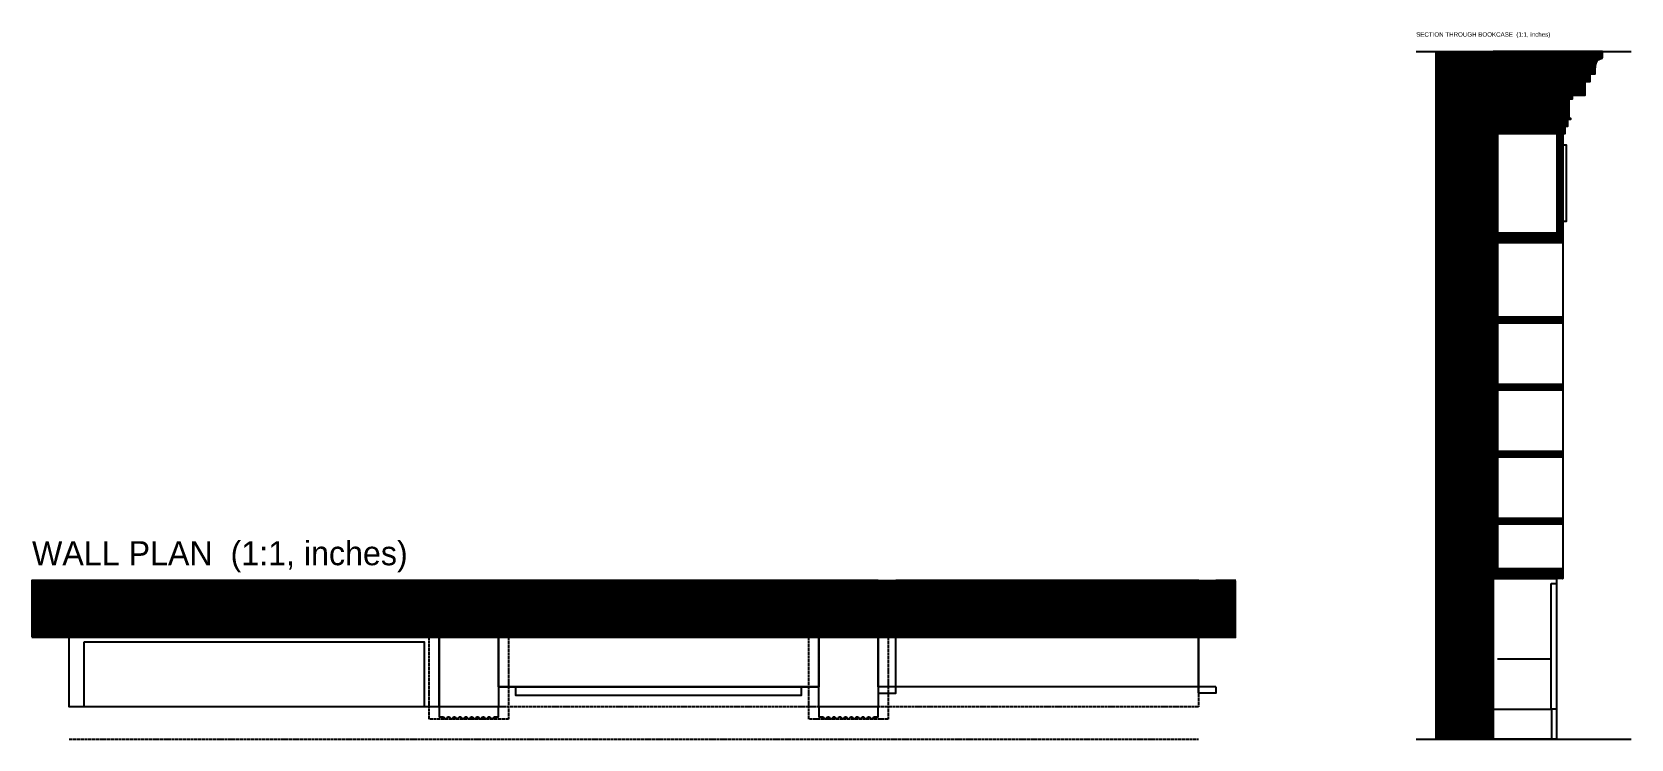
# Model space of a CAD drawing. Header units: inches. Extents: x 0 to 473, y -9 to 115.
# Drawn here: x 219.5 to 473, y 0 to 112.1 of the extents above; entities that cross this region are included whole.
import ezdxf

# ---------------------------------------------------------------- set-up
doc = ezdxf.new("R2010")
doc.units = ezdxf.units.IN
doc.header["$MEASUREMENT"] = 0
doc.linetypes.add('DASHED', pattern=[0.6, 0.5, -0.1])
for name, color, linetype in [('Section through bookcase', 7, 'Continuous'), ('Section through bookcase hatch', 8, 'Continuous'), ('Wall plan', 7, 'Continuous'), ('Wall plan hatch', 8, 'Continuous')]:
    doc.layers.add(name, color=color, linetype=linetype)

msp = doc.modelspace()

# ---------------------------------------------------------------- hatches: boundary and pattern name
at = {"layer": 'Section through bookcase hatch'}
h = msp.add_hatch(dxfattribs=at)
h.set_pattern_fill('ANSI31', scale=0.15748031)
h.paths.add_polyline_path([(442.05, 109.02), (451.11, 109.02), (451.11, 0), (442.05, 0), (442.05, 109.02)])
h = msp.add_hatch(dxfattribs=at)
h.set_pattern_fill('ANSI31', scale=0.15748031)
h.paths.add_polyline_path([(462.13, 96.02), (462.52, 96.02), (462.52, 97.2), (462.92, 97.2), (462.92, 98.31), (463.39, 98.31), (463.39, 98.39), (463.15, 98.39), (463.15, 101.54), (463.7, 101.54), (463.7, 102.09), (465.67, 102.09), (465.67, 104.29), (466.46, 104.29), (466.46, 105.47), (467.25, 105.47), (467.25, 106.06), (467.25, 106.26), (467.26, 106.44), (467.3, 106.76), (467.36, 107.03), (467.43, 107.26), (467.52, 107.44), (467.62, 107.59), (467.73, 107.7), (467.84, 107.79), (467.95, 107.85), (468.06, 107.89), (468.24, 107.95), (468.32, 107.96), (468.38, 107.98), (468.42, 108), (468.43, 108.03), (468.43, 109.02), (451.11, 109.02), (451.11, 96.02), (462.13, 96.02)])
h = msp.add_hatch(dxfattribs=at)
h.set_pattern_fill('ANSI31', scale=0.15748031)
h.paths.add_polyline_path([(451.11, 96.02), (451.81, 96.02), (451.81, 27.01), (451.11, 27.01), (451.11, 96.02)])
h = msp.add_hatch(dxfattribs=at)
h.set_pattern_fill('ANSI31', scale=0.15748031)
h.paths.add_polyline_path([(461.26, 96.02), (462.13, 96.02), (462.13, 80.28), (461.26, 80.28), (461.26, 96.02)])
h = msp.add_hatch(dxfattribs=at)
h.set_pattern_fill('ANSI31', scale=0.15748031)
h.paths.add_polyline_path([(451.81, 80.28), (462.13, 80.28), (462.13, 78.7), (451.81, 78.7), (451.81, 80.28)])
h = msp.add_hatch(dxfattribs=at)
h.set_pattern_fill('ANSI31', scale=0.15748031)
h.paths.add_polyline_path([(451.81, 66.93), (462.13, 66.93), (462.13, 65.94), (451.81, 65.94), (451.81, 66.93)])
h = msp.add_hatch(dxfattribs=at)
h.set_pattern_fill('ANSI31', scale=0.15748031)
h.paths.add_polyline_path([(451.81, 56.3), (462.13, 56.3), (462.13, 55.31), (451.81, 55.31), (451.81, 56.3)])
h = msp.add_hatch(dxfattribs=at)
h.set_pattern_fill('ANSI31', scale=0.15748031)
h.paths.add_polyline_path([(451.81, 45.67), (462.13, 45.67), (462.13, 44.69), (451.81, 44.69), (451.81, 45.67)])
h = msp.add_hatch(dxfattribs=at)
h.set_pattern_fill('ANSI31', scale=0.15748031)
h.paths.add_polyline_path([(451.81, 35.04), (462.13, 35.04), (462.13, 34.06), (451.81, 34.06), (451.81, 35.04)])
h = msp.add_hatch(dxfattribs=at)
h.set_pattern_fill('ANSI31', scale=0.15748031)
h.paths.add_polyline_path([(451.11, 27.01), (462.13, 27.01), (462.13, 25.43), (451.11, 25.43), (451.11, 27.01)])
at = {"layer": 'Wall plan hatch'}
h = msp.add_hatch(dxfattribs=at)
h.set_pattern_fill('ANSI31', scale=0.15748031)
h.paths.add_polyline_path([(219.45, 25.2), (410.28, 25.2), (410.28, 16.14), (219.45, 16.14), (219.45, 25.2)])

# ---------------------------------------------------------------- linework, layer by layer
at = {"layer": 'Section through bookcase'}
for p, q in [((438.9, 109.02), (472.96, 109.02)), ((451.81, 12.72), (460.28, 12.72)), ((438.9, 0), (472.96, 0))]:
    msp.add_line(p, q, dxfattribs=at)
for points in [[(442.05, 109.02), (451.11, 109.02), (451.11, 0), (442.05, 0), (442.05, 109.02)], [(468.43, 108.03), (468.43, 109.02), (451.11, 109.02), (451.11, 96.02), (462.13, 96.02)], [(462.13, 96.02), (462.52, 96.02), (462.52, 97.2), (462.92, 97.2), (462.92, 98.31), (463.39, 98.31), (463.39, 98.39), (463.15, 98.39), (463.15, 101.54), (463.7, 101.54), (463.7, 102.09), (465.67, 102.09), (465.67, 104.29), (466.46, 104.29), (466.46, 105.47), (467.25, 105.47), (467.25, 106.06)], [(463.7, 102.09), (463.7, 104.29)], [(451.11, 96.02), (462.13, 96.02), (462.13, 27.01), (451.11, 27.01), (451.11, 96.02)], [(451.11, 96.02), (451.81, 96.02), (451.81, 27.01), (451.11, 27.01), (451.11, 96.02)], [(461.26, 96.02), (462.13, 96.02), (462.13, 80.28), (461.26, 80.28), (461.26, 96.02)], [(462.13, 94.25), (462.68, 94.25), (462.68, 82.05), (462.13, 82.05), (462.13, 94.25)], [(451.81, 80.28), (462.13, 80.28), (462.13, 78.7), (451.81, 78.7), (451.81, 80.28)], [(451.81, 66.93), (462.13, 66.93), (462.13, 65.94), (451.81, 65.94), (451.81, 66.93)], [(451.81, 56.3), (462.13, 56.3), (462.13, 55.31), (451.81, 55.31), (451.81, 56.3)], [(451.81, 45.67), (462.13, 45.67), (462.13, 44.69), (451.81, 44.69), (451.81, 45.67)], [(451.81, 35.04), (462.13, 35.04), (462.13, 34.06), (451.81, 34.06), (451.81, 35.04)], [(451.11, 27.01), (462.13, 27.01), (462.13, 25.43), (451.11, 25.43), (451.11, 27.01)], [(451.11, 25.43), (461.15, 25.43), (461.15, 0), (451.11, 0), (451.11, 25.43)], [(460.28, 24.65), (461.15, 24.65), (461.15, 4.72), (460.28, 4.72), (460.28, 24.65)], [(451.11, 4.72), (460.36, 4.72), (460.36, 0), (451.11, 0), (451.11, 4.72)]]:
    msp.add_lwpolyline(points, dxfattribs=at)
for points in [[(467.25, 106.06), (467.25, 108.23), (468.43, 107.83), (468.43, 108.03)], [(463.7, 104.29), (463.91, 104.29), (464.57, 104.29), (465.67, 104.29)]]:
    msp.add_open_spline(points, degree=3, dxfattribs=at)
at = {"layer": 'Wall plan'}
for p, q in [((356.38, 21.85), (404.37, 21.85)), ((356.38, 19.49), (404.37, 19.49)), ((293.43, 8.27), (344.18, 8.27)), ((353.62, 8.27), (353.62, 8.27)), ((407.13, 8.27), (404.37, 8.27))]:
    msp.add_line(p, q, dxfattribs=at)
at = {"layer": 'Wall plan', "linetype": 'DASHED'}
msp.add_line((225.36, 0), (404.37, 0), dxfattribs=at)
at = {"layer": 'Wall plan'}
for points in [[(219.45, 25.2), (353.62, 25.2)], [(356.38, 25.2), (404.37, 25.2), (404.37, 16.14), (356.38, 16.14), (356.38, 25.2)], [(407.13, 25.2), (410.28, 25.2)], [(353.62, 8.27), (353.62, 7.28), (356.38, 7.28), (356.38, 21.85)], [(407.13, 8.27), (407.13, 7.28), (404.37, 7.28), (404.37, 21.85)], [(219.45, 16.14), (410.28, 16.14)], [(225.36, 16.14), (283.98, 16.14), (283.98, 5.12), (225.36, 5.12), (225.36, 16.14)], [(227.72, 15.43), (281.62, 15.43), (281.62, 5.12), (227.72, 5.12), (227.72, 15.43)], [(283.98, 16.14), (293.43, 16.14), (293.43, 5.12), (283.98, 5.12), (283.98, 16.14)], [(293.43, 16.14), (344.18, 16.14), (344.18, 8.27), (293.43, 8.27), (293.43, 16.14)], [(344.18, 16.14), (353.62, 16.14), (353.62, 5.12), (344.18, 5.12), (344.18, 16.14)], [(353.62, 16.14), (404.37, 16.14), (404.37, 8.27), (353.62, 8.27), (353.62, 16.14)], [(296.18, 8.27), (341.42, 8.27), (341.42, 6.89), (296.18, 6.89), (296.18, 8.27)], [(283.98, 5.12), (283.98, 3.54), (284.57, 3.54), (284.71, 3.54)], [(292.7, 3.54), (293.43, 3.54), (293.43, 5.12)], [(344.18, 5.12), (344.18, 3.54), (344.77, 3.54), (344.9, 3.54)], [(352.9, 3.54), (353.62, 3.54), (353.62, 5.12)], [(285.35, 3.54), (285.63, 3.54)], [(286.27, 3.54), (286.54, 3.54)], [(287.19, 3.54), (287.46, 3.54)], [(288.11, 3.54), (288.38, 3.54)], [(289.02, 3.54), (289.3, 3.54)], [(289.94, 3.54), (290.22, 3.54)], [(290.86, 3.54), (291.14, 3.54)], [(291.78, 3.54), (292.06, 3.54)], [(345.55, 3.54), (345.82, 3.54)], [(346.47, 3.54), (346.74, 3.54)], [(347.38, 3.54), (347.66, 3.54)], [(348.3, 3.54), (348.58, 3.54)], [(349.22, 3.54), (349.5, 3.54)], [(350.14, 3.54), (350.42, 3.54)], [(351.06, 3.54), (351.33, 3.54)], [(351.98, 3.54), (352.25, 3.54)]]:
    msp.add_lwpolyline(points, dxfattribs=at)
at = {"layer": 'Wall plan', "linetype": 'DASHED'}
for points in [[(225.36, 16.14), (404.37, 16.14), (404.37, 5.12), (225.36, 5.12), (225.36, 16.14)], [(282.4, 16.14), (295, 16.14), (295, 3.15), (282.4, 3.15), (282.4, 16.14)], [(342.6, 16.14), (355.2, 16.14), (355.2, 3.15), (342.6, 3.15), (342.6, 16.14)]]:
    msp.add_lwpolyline(points, dxfattribs=at)
at = {"layer": 'Wall plan'}
for points in [[(284.71, 3.54), (284.71, 3.49), (284.72, 3.43), (284.75, 3.39), (284.78, 3.34), (284.82, 3.3), (284.87, 3.27), (284.92, 3.25), (284.97, 3.23), (285.03, 3.23), (285.08, 3.23), (285.14, 3.25), (285.19, 3.27), (285.23, 3.3), (285.27, 3.34), (285.3, 3.39), (285.33, 3.43), (285.35, 3.49), (285.35, 3.54)], [(285.63, 3.54), (285.63, 3.49), (285.64, 3.43), (285.67, 3.38), (285.7, 3.33), (285.74, 3.29), (285.79, 3.26), (285.83, 3.24), (285.89, 3.22), (285.95, 3.22), (286, 3.22), (286.06, 3.24), (286.11, 3.26), (286.16, 3.29), (286.2, 3.33), (286.23, 3.38), (286.25, 3.43), (286.27, 3.49), (286.27, 3.54)], [(286.54, 3.54), (286.55, 3.49), (286.56, 3.43), (286.59, 3.39), (286.62, 3.34), (286.66, 3.3), (286.71, 3.27), (286.76, 3.25), (286.81, 3.23), (286.87, 3.23), (286.92, 3.23), (286.98, 3.25), (287.02, 3.27), (287.07, 3.3), (287.11, 3.34), (287.14, 3.39), (287.17, 3.43), (287.19, 3.49), (287.19, 3.54)], [(287.46, 3.54), (287.46, 3.49), (287.48, 3.43), (287.51, 3.39), (287.54, 3.34), (287.58, 3.3), (287.63, 3.27), (287.67, 3.25), (287.73, 3.23), (287.78, 3.23), (287.84, 3.23), (287.89, 3.25), (287.94, 3.27), (287.99, 3.3), (288.03, 3.34), (288.06, 3.39), (288.09, 3.43), (288.1, 3.49), (288.11, 3.54)], [(288.38, 3.54), (288.38, 3.49), (288.4, 3.43), (288.42, 3.38), (288.45, 3.33), (288.49, 3.29), (288.54, 3.26), (288.59, 3.24), (288.65, 3.22), (288.7, 3.22), (288.76, 3.22), (288.81, 3.24), (288.86, 3.26), (288.91, 3.29), (288.95, 3.33), (288.98, 3.38), (289.01, 3.43), (289.02, 3.49), (289.02, 3.54)], [(289.3, 3.54), (289.3, 3.49), (289.32, 3.43), (289.35, 3.39), (289.38, 3.34), (289.42, 3.3), (289.46, 3.27), (289.51, 3.25), (289.57, 3.23), (289.62, 3.23), (289.68, 3.23), (289.73, 3.25), (289.78, 3.27), (289.83, 3.3), (289.87, 3.34), (289.9, 3.39), (289.92, 3.43), (289.94, 3.49), (289.94, 3.54)], [(290.22, 3.54), (290.22, 3.49), (290.24, 3.43), (290.27, 3.39), (290.29, 3.34), (290.33, 3.3), (290.38, 3.27), (290.43, 3.25), (290.48, 3.23), (290.54, 3.23), (290.6, 3.23), (290.65, 3.25), (290.7, 3.27), (290.75, 3.3), (290.79, 3.34), (290.81, 3.39), (290.84, 3.43), (290.86, 3.49), (290.86, 3.54)], [(291.14, 3.54), (291.14, 3.49), (291.15, 3.43), (291.18, 3.38), (291.21, 3.33), (291.25, 3.29), (291.3, 3.26), (291.35, 3.24), (291.4, 3.22), (291.46, 3.22), (291.52, 3.22), (291.57, 3.24), (291.62, 3.26), (291.67, 3.29), (291.71, 3.33), (291.74, 3.38), (291.77, 3.43), (291.78, 3.49), (291.78, 3.54)], [(292.06, 3.54), (292.06, 3.49), (292.07, 3.43), (292.1, 3.39), (292.13, 3.34), (292.17, 3.3), (292.22, 3.27), (292.27, 3.25), (292.32, 3.23), (292.38, 3.23), (292.43, 3.23), (292.49, 3.25), (292.53, 3.27), (292.58, 3.3), (292.62, 3.34), (292.65, 3.39), (292.68, 3.43), (292.7, 3.49), (292.7, 3.54)], [(344.9, 3.54), (344.91, 3.49), (344.92, 3.43), (344.95, 3.39), (344.98, 3.34), (345.02, 3.3), (345.07, 3.27), (345.12, 3.25), (345.17, 3.23), (345.23, 3.23), (345.28, 3.23), (345.33, 3.25), (345.38, 3.27), (345.43, 3.3), (345.47, 3.34), (345.5, 3.39), (345.53, 3.43), (345.54, 3.49), (345.55, 3.54)], [(345.82, 3.54), (345.82, 3.49), (345.84, 3.43), (345.87, 3.38), (345.89, 3.33), (345.93, 3.29), (345.98, 3.26), (346.03, 3.24), (346.09, 3.22), (346.14, 3.22), (346.2, 3.22), (346.26, 3.24), (346.3, 3.26), (346.35, 3.29), (346.39, 3.33), (346.42, 3.38), (346.45, 3.43), (346.47, 3.49), (346.47, 3.54)], [(346.74, 3.54), (346.74, 3.49), (346.76, 3.43), (346.79, 3.39), (346.82, 3.34), (346.86, 3.3), (346.9, 3.27), (346.95, 3.25), (347.01, 3.23), (347.06, 3.23), (347.12, 3.23), (347.17, 3.25), (347.22, 3.27), (347.27, 3.3), (347.31, 3.34), (347.34, 3.39), (347.37, 3.43), (347.38, 3.49), (347.38, 3.54)], [(347.66, 3.54), (347.66, 3.49), (347.68, 3.43), (347.71, 3.39), (347.73, 3.34), (347.78, 3.3), (347.82, 3.27), (347.87, 3.25), (347.93, 3.23), (347.98, 3.23), (348.04, 3.23), (348.09, 3.25), (348.14, 3.27), (348.19, 3.3), (348.23, 3.34), (348.26, 3.39), (348.28, 3.43), (348.3, 3.49), (348.3, 3.54)], [(348.58, 3.54), (348.58, 3.49), (348.59, 3.43), (348.62, 3.38), (348.65, 3.33), (348.69, 3.29), (348.74, 3.26), (348.79, 3.24), (348.84, 3.22), (348.9, 3.22), (348.96, 3.22), (349.01, 3.24), (349.06, 3.26), (349.11, 3.29), (349.15, 3.33), (349.18, 3.38), (349.21, 3.43), (349.22, 3.49), (349.22, 3.54)], [(349.5, 3.54), (349.5, 3.49), (349.51, 3.43), (349.54, 3.39), (349.57, 3.34), (349.61, 3.3), (349.66, 3.27), (349.71, 3.25), (349.76, 3.23), (349.82, 3.23), (349.87, 3.23), (349.93, 3.25), (349.98, 3.27), (350.02, 3.3), (350.06, 3.34), (350.09, 3.39), (350.12, 3.43), (350.14, 3.49), (350.14, 3.54)], [(350.42, 3.54), (350.42, 3.49), (350.43, 3.43), (350.46, 3.39), (350.49, 3.34), (350.53, 3.3), (350.58, 3.27), (350.63, 3.25), (350.68, 3.23), (350.74, 3.23), (350.79, 3.23), (350.85, 3.25), (350.89, 3.27), (350.94, 3.3), (350.98, 3.34), (351.01, 3.39), (351.04, 3.43), (351.06, 3.49), (351.06, 3.54)], [(351.33, 3.54), (351.33, 3.49), (351.35, 3.43), (351.38, 3.38), (351.41, 3.33), (351.45, 3.29), (351.49, 3.26), (351.54, 3.24), (351.6, 3.22), (351.66, 3.22), (351.71, 3.22), (351.77, 3.24), (351.82, 3.26), (351.87, 3.29), (351.91, 3.33), (351.93, 3.38), (351.96, 3.43), (351.98, 3.49), (351.98, 3.54)], [(352.25, 3.54), (352.25, 3.49), (352.27, 3.43), (352.3, 3.39), (352.33, 3.34), (352.37, 3.3), (352.42, 3.27), (352.46, 3.25), (352.52, 3.23), (352.57, 3.23), (352.63, 3.23), (352.68, 3.25), (352.73, 3.27), (352.78, 3.3), (352.82, 3.34), (352.85, 3.39), (352.88, 3.43), (352.89, 3.49), (352.9, 3.54)]]:
    msp.add_open_spline(points, degree=3, knots=[0, 0, 0, 0, 1, 1, 1, 2, 2, 2, 3, 3, 3, 4, 4, 4, 5, 5, 5, 6, 6, 6, 6], dxfattribs=at)

# ---------------------------------------------------------------- texts
at = {"layer": 'LABELS'}
for s, height, p in [('SECTION THROUGH BOOKCASE  (1:1, inches)', 0.7087, (438.9, 111.38)), ('WALL PLAN  (1:1, inches)', 3.8165, (219.45, 27.56))]:
    msp.add_text(s, height=height, dxfattribs=at).set_placement(p)

doc.saveas('drawing.dxf')
